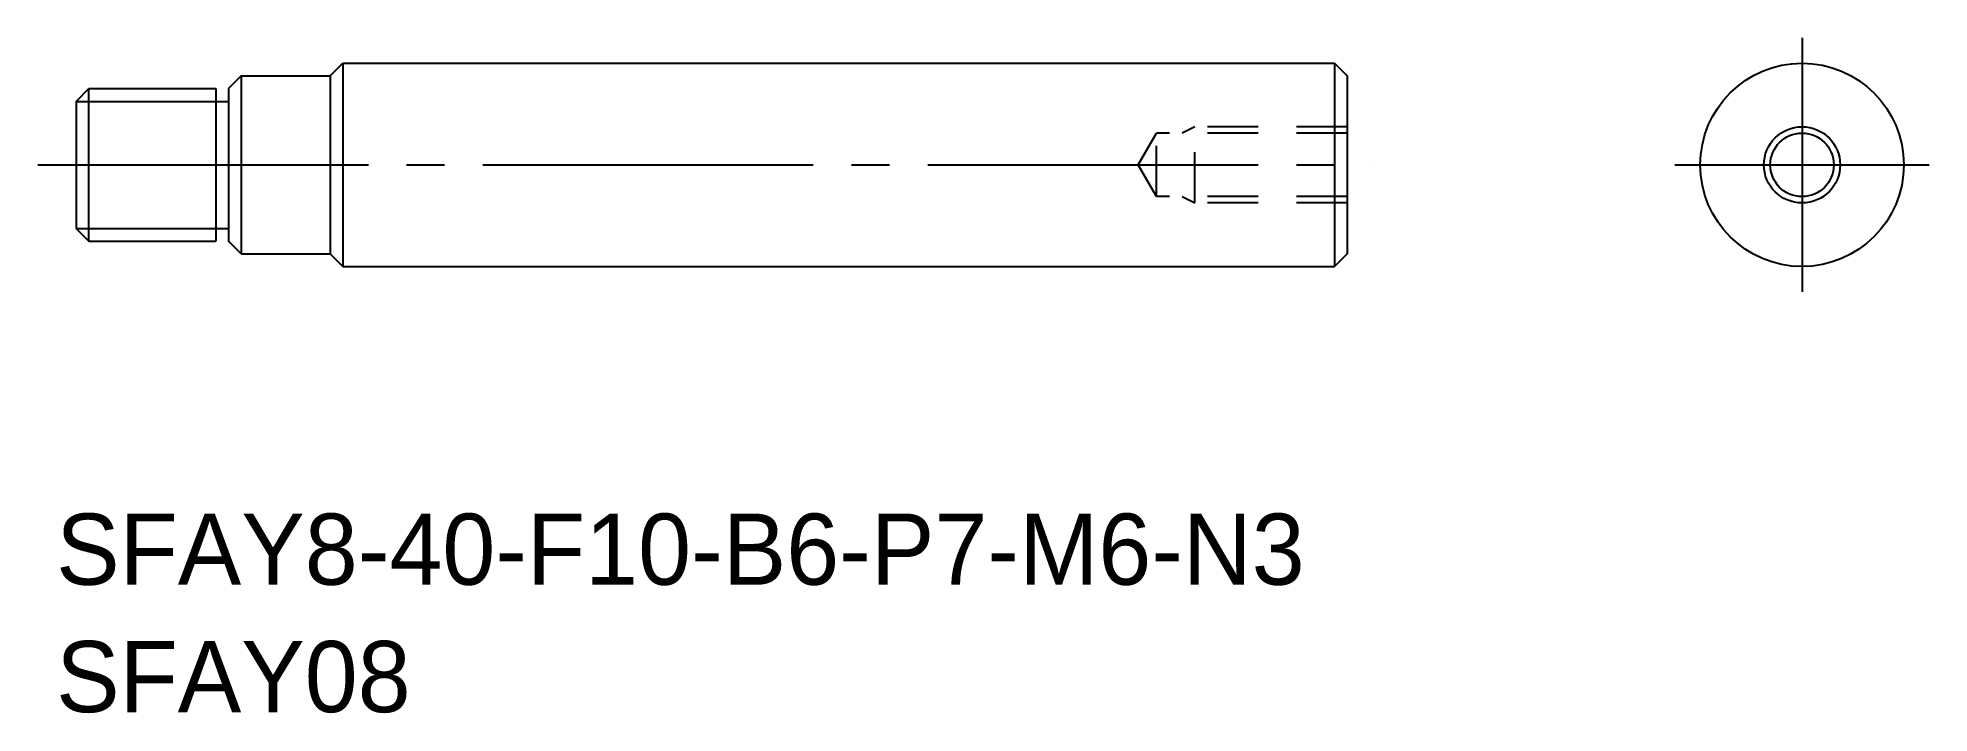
# Model space of a CAD drawing. Extents: x 109.4 to 183.8, y 173.3 to 199.9.
import ezdxf

# ---------------------------------------------------------------- set-up
doc = ezdxf.new("R2010")
doc.units = 0
doc.linetypes.add('CENTER', pattern=[17.5, 13, -1.5, 1.5, -1.5])
doc.linetypes.add('DASHED', pattern=[3.5, 2, -1.5])
doc.layers.get('0').update_dxf_attribs({"linetype": 'CONTINUOUS'})
doc.layers.add('CENTER', color=1, linetype='CENTER')

msp = doc.modelspace()

# ---------------------------------------------------------------- linework, layer by layer
at = {"color": 7, "linetype": 'CONTINUOUS'}
for p, q in [((120.872, 198.396), (121.372, 198.896)), ((121.372, 198.896), (160.372, 198.896)), ((121.372, 198.896), (121.372, 190.896)), ((160.372, 198.896), (160.372, 190.896)), ((160.372, 198.896), (160.872, 198.396)), ((110.872, 197.396), (111.372, 197.896)), ((111.372, 191.896), (111.372, 197.896)), ((111.372, 197.896), (116.372, 197.896)), ((116.372, 197.896), (116.372, 191.896)), ((117.372, 198.396), (116.872, 197.896)), ((116.872, 197.896), (116.872, 191.896)), ((117.372, 198.396), (117.372, 191.396)), ((117.372, 198.396), (120.872, 198.396)), ((120.872, 198.396), (120.872, 191.396)), ((160.872, 198.396), (160.872, 191.396)), ((110.872, 197.396), (110.872, 192.396)), ((116.372, 197.396), (116.872, 197.396)), ((110.872, 192.396), (111.372, 191.896)), ((116.372, 192.396), (116.872, 192.396)), ((111.372, 191.896), (116.372, 191.896)), ((111.372, 191.896), (116.372, 191.896)), ((117.372, 191.396), (116.872, 191.896)), ((117.372, 191.396), (120.872, 191.396)), ((120.872, 191.396), (121.372, 190.896)), ((160.872, 191.396), (160.372, 190.896)), ((121.372, 190.896), (160.372, 190.896))]:
    msp.add_line(p, q, dxfattribs=at)
at = {"color": 3, "linetype": 'CONTINUOUS'}
for p, q in [((110.872, 197.396), (116.372, 197.396)), ((110.872, 192.396), (116.372, 192.396))]:
    msp.add_line(p, q, dxfattribs=at)
at = {"color": 3, "linetype": 'DASHED'}
for p, q in [((154.872, 196.396), (154.372, 196.146)), ((160.872, 196.396), (154.872, 196.396)), ((154.872, 193.396), (154.872, 196.396)), ((152.651, 194.896), (153.372, 196.146)), ((160.872, 196.146), (153.372, 196.146)), ((153.372, 193.646), (153.372, 196.146)), ((153.372, 193.646), (152.651, 194.896)), ((160.872, 193.646), (153.372, 193.646)), ((154.372, 193.646), (154.872, 193.396)), ((160.872, 193.396), (154.872, 193.396))]:
    msp.add_line(p, q, dxfattribs=at)
at = {"color": 7, "linetype": 'CONTINUOUS'}
for radius in [4, 1.25]:
    msp.add_circle((178.756, 194.896), radius, dxfattribs=at)
at = {"color": 3, "linetype": 'CONTINUOUS'}
msp.add_circle((178.756, 194.896), 1.5, dxfattribs=at)
at = {"layer": 'CENTER', "color": 1, "linetype": 'CENTER'}
for p, q in [((178.756, 199.896), (178.756, 189.896)), ((109.37, 194.896), (161.872, 194.896)), ((173.756, 194.896), (183.756, 194.896))]:
    msp.add_line(p, q, dxfattribs=at)

# ---------------------------------------------------------------- texts
for s, p in [('SFAY8-40-F10-B6-P7-M6-N3', (110.089, 178.375)), ('SFAY08', (110.089, 173.361))]:
    msp.add_text(s, height=2.8).set_placement(p)

doc.saveas('drawing.dxf')
